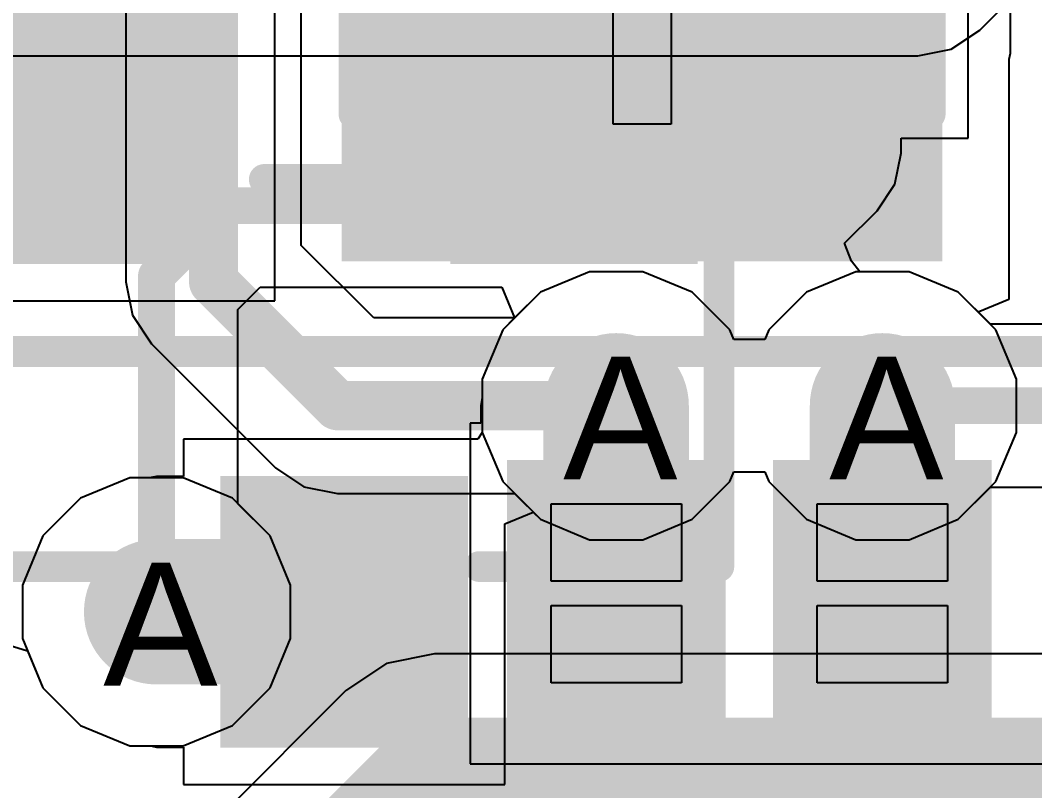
# Model space of a CAD drawing. Header units: inches. Extents: x 0 to 5271, y 0 to 5417.
# Drawn here: x 118.379 to 122.573, y 47.425 to 50.609 of the extents above; entities that cross this region are included whole.
import ezdxf

# ---------------------------------------------------------------- set-up
doc = ezdxf.new("R2010")
doc.units = ezdxf.units.IN
for name, color, linetype in [('Bottom Layer', 5, 'Continuous'), ('Bottom Overlay', 54, 'Continuous'), ('Bottom Paste', 16, 'Continuous'), ('Bottom Solder', 6, 'Continuous'), ('Drill Drawing', 1, 'Continuous'), ('L2_GND1', 16, 'Continuous'), ('L3_SIG1', 76, 'Continuous'), ('L4_PWR', 90, 'Continuous'), ('L5_GND2', 156, 'Continuous'), ('L6_SIG2', 130, 'Continuous'), ('L7_GND3', 216, 'Continuous'), ('Top Layer', 1, 'Continuous'), ('Top Overlay', 2, 'Continuous'), ('Top Paste', 8, 'Continuous'), ('Top Solder', 216, 'Continuous'), ('Via Holes', 16, 'Continuous')]:
    doc.layers.add(name, color=color, linetype=linetype)
doc.styles.add('Arial', font='', dxfattribs={"height": 0.2})
doc.styles.get('Arial').set_extended_font_data('Arial')

# ---------------------------------------------------------------- blocks, each defined once
blk = doc.blocks.new('A7682E_268')
at = {"layer": 'Top Layer'}
for points in [[(-6.95, 9.25), (-6.25, 9.25), (-6.25, 8.35), (-6.95, 8.35)], [(-5.85, 9.25), (-5.15, 9.25), (-5.15, 8.35), (-5.85, 8.35)]]:
    blk.add_hatch(color=1, dxfattribs=at).paths.add_polyline_path(points)
at = {"layer": 'Top Solder'}
for points in [[(-7.0516, 9.3516), (-6.1484, 9.3516), (-6.1484, 8.2484), (-7.0516, 8.2484)], [(-5.9516, 9.3516), (-5.0484, 9.3516), (-5.0484, 8.2484), (-5.9516, 8.2484)]]:
    blk.add_hatch(color=216, dxfattribs=at).paths.add_polyline_path(points)
at = {"layer": 'Top Overlay'}
blk.add_lwpolyline([(-9.8, 9.7999, 0.127, 0.127, 0), (9.8, 9.7999, 0.127, 0.127, 0)], format="xyseb", dxfattribs=at)
at = {"layer": 'Top Paste'}
for p, q in [((-6.87, 8.85), (-6.87, 9.17)), ((-6.87, 9.17), (-6.33, 9.17)), ((-6.33, 9.17), (-6.33, 8.85)), ((-5.77, 8.85), (-5.77, 9.17)), ((-5.77, 9.17), (-5.23, 9.17)), ((-5.23, 9.17), (-5.23, 8.85)), ((-6.33, 8.85), (-6.87, 8.85)), ((-5.23, 8.85), (-5.77, 8.85)), ((-6.87, 8.43), (-6.87, 8.75)), ((-6.87, 8.75), (-6.33, 8.75)), ((-6.33, 8.75), (-6.33, 8.43)), ((-5.77, 8.43), (-5.77, 8.75)), ((-5.77, 8.75), (-5.23, 8.75)), ((-5.23, 8.75), (-5.23, 8.43)), ((-6.33, 8.43), (-6.87, 8.43)), ((-5.23, 8.43), (-5.77, 8.43))]:
    blk.add_line(p, q, dxfattribs=at)
blk = doc.blocks.new('SOT_23_B_507')
at = {"layer": 'Bottom Layer'}
for points in [[(-1.36, 1.46), (-0.54, 1.46), (-0.54, 0.54), (-1.36, 0.54)], [(0.54, 1.46), (1.36, 1.46), (1.36, 0.54), (0.54, 0.54)], [(-0.41, -0.54), (0.41, -0.54), (0.41, -1.46), (-0.41, -1.46)]]:
    blk.add_hatch(color=5, dxfattribs=at).paths.add_polyline_path(points)
at = {"layer": 'Bottom Paste'}
for points in [[(-1.36, 1.46), (-0.54, 1.46), (-0.54, 0.54), (-1.36, 0.54)], [(0.54, 1.46), (1.36, 1.46), (1.36, 0.54), (0.54, 0.54)], [(-0.41, -0.54), (0.41, -0.54), (0.41, -1.46), (-0.41, -1.46)]]:
    blk.add_hatch(color=16, dxfattribs=at).paths.add_polyline_path(points)
at = {"layer": 'Bottom Solder'}
for points in [[(-1.4616, 1.5616), (-0.4384, 1.5616), (-0.4384, 0.4384), (-1.4616, 0.4384)], [(0.4384, 1.5616), (1.4616, 1.5616), (1.4616, 0.4384), (0.4384, 0.4384)], [(-0.5116, -0.4384), (0.5116, -0.4384), (0.5116, -1.5616), (-0.5116, -1.5616)]]:
    blk.add_hatch(color=6, dxfattribs=at).paths.add_polyline_path(points)
at = {"layer": 'Bottom Overlay'}
for points in [[(-1.6764, 1.2954, 0.127, 0.127, 0), (-1.5494, 1.1684, 0.127, 0.127, 0)], [(-1.6764, 1.0414, 0.127, 0.127, 0), (-1.6764, 1.2954, 0.127, 0.127, 0)], [(-1.6764, 1.0414, 0.127, 0.127, 0), (-1.5494, 1.1684, 0.127, 0.127, 0)], [(-0.3302, 0.7874, 0.127, 0.127, 0), (0.3302, 0.7874, 0.127, 0.127, 0)], [(-1.5494, -0.8128, 0.127, 0.127, 0), (-1.5494, 0.5842, 0.127, 0.127, 0)], [(1.5494, -0.8128, 0.127, 0.127, 0), (1.5494, 0.5842, 0.127, 0.127, 0)], [(-1.5494, -0.8128, 0.127, 0.127, 0), (-0.5588, -0.8128, 0.127, 0.127, 0)], [(0.5588, -0.8128, 0.127, 0.127, 0), (1.5494, -0.8128, 0.127, 0.127, 0)]]:
    blk.add_lwpolyline(points, format="xyseb", dxfattribs=at)
for points in [[(-1.7082, 1.2954, 0.0635, 0.0635, 1), (-1.6447, 1.2954, 0.0635, 0.0635, 1)], [(-1.7082, 1.2954, 0.0635, 0.0635, 1), (-1.6447, 1.2954, 0.0635, 0.0635, 1)], [(-1.5812, 1.1684, 0.0635, 0.0635, 1), (-1.5177, 1.1684, 0.0635, 0.0635, 1)], [(-1.5812, 1.1684, 0.0635, 0.0635, 1), (-1.5177, 1.1684, 0.0635, 0.0635, 1)], [(-1.7082, 1.0414, 0.0635, 0.0635, 1), (-1.6447, 1.0414, 0.0635, 0.0635, 1)], [(-1.7082, 1.0414, 0.0635, 0.0635, 1), (-1.6447, 1.0414, 0.0635, 0.0635, 1)], [(-0.362, 0.7874, 0.0635, 0.0635, 1), (-0.2985, 0.7874, 0.0635, 0.0635, 1)], [(0.2984, 0.7874, 0.0635, 0.0635, 1), (0.3619, 0.7874, 0.0635, 0.0635, 1)], [(-1.5812, 0.5842, 0.0635, 0.0635, 1), (-1.5177, 0.5842, 0.0635, 0.0635, 1)], [(1.5176, 0.5842, 0.0635, 0.0635, 1), (1.5811, 0.5842, 0.0635, 0.0635, 1)], [(-1.5812, -0.8128, 0.0635, 0.0635, 1), (-1.5177, -0.8128, 0.0635, 0.0635, 1)], [(-1.5812, -0.8128, 0.0635, 0.0635, 1), (-1.5177, -0.8128, 0.0635, 0.0635, 1)], [(-0.5906, -0.8128, 0.0635, 0.0635, 1), (-0.5271, -0.8128, 0.0635, 0.0635, 1)], [(0.527, -0.8128, 0.0635, 0.0635, 1), (0.5905, -0.8128, 0.0635, 0.0635, 1)], [(1.5176, -0.8128, 0.0635, 0.0635, 1), (1.5811, -0.8128, 0.0635, 0.0635, 1)], [(1.5176, -0.8128, 0.0635, 0.0635, 1), (1.5811, -0.8128, 0.0635, 0.0635, 1)]]:
    blk.add_lwpolyline(points, format="xyseb", close=True, dxfattribs=at)
blk = doc.blocks.new('LED_0402_509')
at = {"layer": 'Top Layer'}
for points in [[(-0.785, 0.36), (-0.165, 0.36), (-0.165, -0.36), (-0.785, -0.36)], [(0.165, 0.36), (0.785, 0.36), (0.785, -0.36), (0.165, -0.36)]]:
    blk.add_hatch(color=1, dxfattribs=at).paths.add_polyline_path(points)
at = {"layer": 'Top Overlay'}
blk.add_hatch(color=2, dxfattribs=at).paths.add_polyline_path([(0.9385, -0.5084), (1.5481, -0.5084), (1.5481, 0.5076), (0.9385, 0.5076)])
at = {"layer": 'Top Paste'}
for points in [[(-0.785, 0.36), (-0.165, 0.36), (-0.165, -0.36), (-0.785, -0.36)], [(0.165, 0.36), (0.785, 0.36), (0.785, -0.36), (0.165, -0.36)]]:
    blk.add_hatch(color=8, dxfattribs=at).paths.add_polyline_path(points)
at = {"layer": 'Top Solder'}
for points in [[(-0.8866, 0.4616), (-0.0634, 0.4616), (-0.0634, -0.4616), (-0.8866, -0.4616)], [(0.0634, 0.4616), (0.8866, 0.4616), (0.8866, -0.4616), (0.0634, -0.4616)]]:
    blk.add_hatch(color=216, dxfattribs=at).paths.add_polyline_path(points)
at = {"layer": 'Top Overlay'}
for points in [[(-0.889, -0.4572, 0.127, 0.127, 0), (-0.889, 0.4572, 0.127, 0.127, 0)], [(0.9398, 0.4572, 0.127, 0.127, 0), (-0.889, 0.4572, 0.127, 0.127, 0)], [(0.9398, -0.4572, 0.127, 0.127, 0), (0.9398, 0.4572, 0.127, 0.127, 0)], [(0.9398, -0.4572, 0.127, 0.127, 0), (-0.889, -0.4572, 0.127, 0.127, 0)]]:
    blk.add_lwpolyline(points, format="xyseb", dxfattribs=at)
for points in [[(-0.9207, 0.4572, 0.0635, 0.0635, 1), (-0.8572, 0.4572, 0.0635, 0.0635, 1)], [(-0.9207, 0.4572, 0.0635, 0.0635, 1), (-0.8572, 0.4572, 0.0635, 0.0635, 1)], [(0.9081, 0.4572, 0.0635, 0.0635, 1), (0.9716, 0.4572, 0.0635, 0.0635, 1)], [(0.9081, 0.4572, 0.0635, 0.0635, 1), (0.9716, 0.4572, 0.0635, 0.0635, 1)], [(-0.9207, -0.4572, 0.0635, 0.0635, 1), (-0.8572, -0.4572, 0.0635, 0.0635, 1)], [(-0.9207, -0.4572, 0.0635, 0.0635, 1), (-0.8572, -0.4572, 0.0635, 0.0635, 1)], [(0.9081, -0.4572, 0.0635, 0.0635, 1), (0.9716, -0.4572, 0.0635, 0.0635, 1)], [(0.9081, -0.4572, 0.0635, 0.0635, 1), (0.9716, -0.4572, 0.0635, 0.0635, 1)]]:
    blk.add_lwpolyline(points, format="xyseb", close=True, dxfattribs=at)
blk = doc.blocks.new('LED_0402_510')
at = {"layer": 'Top Layer'}
for points in [[(-0.785, 0.36), (-0.165, 0.36), (-0.165, -0.36), (-0.785, -0.36)], [(0.165, 0.36), (0.785, 0.36), (0.785, -0.36), (0.165, -0.36)]]:
    blk.add_hatch(color=1, dxfattribs=at).paths.add_polyline_path(points)
at = {"layer": 'Top Overlay'}
blk.add_hatch(color=2, dxfattribs=at).paths.add_polyline_path([(0.9388, -0.5086), (1.5484, -0.5086), (1.5484, 0.5074), (0.9388, 0.5074)])
at = {"layer": 'Top Paste'}
for points in [[(-0.785, 0.36), (-0.165, 0.36), (-0.165, -0.36), (-0.785, -0.36)], [(0.165, 0.36), (0.785, 0.36), (0.785, -0.36), (0.165, -0.36)]]:
    blk.add_hatch(color=8, dxfattribs=at).paths.add_polyline_path(points)
at = {"layer": 'Top Solder'}
for points in [[(-0.8866, 0.4616), (-0.0634, 0.4616), (-0.0634, -0.4616), (-0.8866, -0.4616)], [(0.0634, 0.4616), (0.8866, 0.4616), (0.8866, -0.4616), (0.0634, -0.4616)]]:
    blk.add_hatch(color=216, dxfattribs=at).paths.add_polyline_path(points)
at = {"layer": 'Top Overlay'}
for points in [[(-0.889, -0.4572, 0.127, 0.127, 0), (-0.889, 0.4572, 0.127, 0.127, 0)], [(0.9398, 0.4572, 0.127, 0.127, 0), (-0.889, 0.4572, 0.127, 0.127, 0)], [(0.9398, -0.4572, 0.127, 0.127, 0), (0.9398, 0.4572, 0.127, 0.127, 0)], [(0.9398, -0.4572, 0.127, 0.127, 0), (-0.889, -0.4572, 0.127, 0.127, 0)]]:
    blk.add_lwpolyline(points, format="xyseb", dxfattribs=at)
for points in [[(-0.9208, 0.4572, 0.0635, 0.0635, 1), (-0.8573, 0.4572, 0.0635, 0.0635, 1)], [(-0.9208, 0.4572, 0.0635, 0.0635, 1), (-0.8573, 0.4572, 0.0635, 0.0635, 1)], [(0.908, 0.4572, 0.0635, 0.0635, 1), (0.9715, 0.4572, 0.0635, 0.0635, 1)], [(0.908, 0.4572, 0.0635, 0.0635, 1), (0.9715, 0.4572, 0.0635, 0.0635, 1)], [(-0.9208, -0.4572, 0.0635, 0.0635, 1), (-0.8573, -0.4572, 0.0635, 0.0635, 1)], [(-0.9208, -0.4572, 0.0635, 0.0635, 1), (-0.8573, -0.4572, 0.0635, 0.0635, 1)], [(0.908, -0.4572, 0.0635, 0.0635, 1), (0.9715, -0.4572, 0.0635, 0.0635, 1)], [(0.908, -0.4572, 0.0635, 0.0635, 1), (0.9715, -0.4572, 0.0635, 0.0635, 1)]]:
    blk.add_lwpolyline(points, format="xyseb", close=True, dxfattribs=at)

msp = doc.modelspace()

# ---------------------------------------------------------------- hatches: boundary and pattern name
at = {"layer": 'Bottom Layer'}
for points in [[(118.4505, 50.1642), (119.0855, 50.1642), (119.0855, 51.6564), (118.4505, 51.6564)], [(119.7196, 47.8641), (119.7196, 48.4652), (118.942, 48.4652), (118.942, 47.8641)]]:
    msp.add_hatch(color=5, dxfattribs=at).paths.add_polyline_path(points)
h = msp.add_hatch(color=5, dxfattribs=at)
edge = h.paths.add_edge_path()
edge.add_arc((120.8432, 49.0163), 0.3, 0, 360)
h = msp.add_hatch(color=5, dxfattribs=at)
edge = h.paths.add_edge_path()
edge.add_arc((121.9433, 49.0163), 0.3, 0, 360)
h = msp.add_hatch(color=5, dxfattribs=at)
edge = h.paths.add_edge_path()
edge.add_arc((118.942, 48.1641), 0.3, 0, 360)
at = {"layer": 'L2_GND1'}
h = msp.add_hatch(color=16, dxfattribs=at)
edge = h.paths.add_edge_path()
edge.add_arc((120.8432, 49.0163), 0.3, 0, 360)
h = msp.add_hatch(color=16, dxfattribs=at)
edge = h.paths.add_edge_path()
edge.add_arc((121.9433, 49.0163), 0.3, 0, 360)
h = msp.add_hatch(color=16, dxfattribs=at)
edge = h.paths.add_edge_path()
edge.add_arc((118.942, 48.1641), 0.3, 0, 360)
at = {"layer": 'L3_SIG1'}
h = msp.add_hatch(color=76, dxfattribs=at)
edge = h.paths.add_edge_path()
edge.add_arc((120.8432, 49.0163), 0.3, 0, 360)
h = msp.add_hatch(color=76, dxfattribs=at)
edge = h.paths.add_edge_path()
edge.add_arc((121.9433, 49.0163), 0.3, 0, 360)
h = msp.add_hatch(color=76, dxfattribs=at)
edge = h.paths.add_edge_path()
edge.add_arc((118.942, 48.1641), 0.3, 0, 360)
at = {"layer": 'L4_PWR'}
h = msp.add_hatch(color=90, dxfattribs=at)
edge = h.paths.add_edge_path()
edge.add_arc((120.8432, 49.0163), 0.3, 0, 360)
h = msp.add_hatch(color=90, dxfattribs=at)
edge = h.paths.add_edge_path()
edge.add_arc((121.9433, 49.0163), 0.3, 0, 360)
h = msp.add_hatch(color=90, dxfattribs=at)
edge = h.paths.add_edge_path()
edge.add_arc((118.942, 48.1641), 0.3, 0, 360)
at = {"layer": 'L5_GND2'}
h = msp.add_hatch(color=156, dxfattribs=at)
edge = h.paths.add_edge_path()
edge.add_arc((120.8432, 49.0163), 0.3, 0, 360)
h = msp.add_hatch(color=156, dxfattribs=at)
edge = h.paths.add_edge_path()
edge.add_arc((121.9433, 49.0163), 0.3, 0, 360)
h = msp.add_hatch(color=156, dxfattribs=at)
edge = h.paths.add_edge_path()
edge.add_arc((118.942, 48.1641), 0.3, 0, 360)
at = {"layer": 'L6_SIG2'}
h = msp.add_hatch(color=130, dxfattribs=at)
edge = h.paths.add_edge_path()
edge.add_arc((120.8432, 49.0163), 0.3, 0, 360)
h = msp.add_hatch(color=130, dxfattribs=at)
edge = h.paths.add_edge_path()
edge.add_arc((121.9433, 49.0163), 0.3, 0, 360)
h = msp.add_hatch(color=130, dxfattribs=at)
edge = h.paths.add_edge_path()
edge.add_arc((118.942, 48.1641), 0.3, 0, 360)
at = {"layer": 'L7_GND3'}
h = msp.add_hatch(color=216, dxfattribs=at)
edge = h.paths.add_edge_path()
edge.add_arc((120.8432, 49.0163), 0.3, 0, 360)
h = msp.add_hatch(color=216, dxfattribs=at)
edge = h.paths.add_edge_path()
edge.add_arc((121.9433, 49.0163), 0.3, 0, 360)
h = msp.add_hatch(color=216, dxfattribs=at)
edge = h.paths.add_edge_path()
edge.add_arc((118.942, 48.1641), 0.3, 0, 360)
at = {"layer": 'Top Layer'}
h = msp.add_hatch(color=1, dxfattribs=at)
edge = h.paths.add_edge_path()
edge.add_arc((120.8432, 49.0163), 0.3, 0, 360)
h = msp.add_hatch(color=1, dxfattribs=at)
edge = h.paths.add_edge_path()
edge.add_arc((121.9433, 49.0163), 0.3, 0, 360)
for points in [[(121.1433, 49.0163), (120.5421, 49.0163), (120.5421, 48.2387), (121.1433, 48.2387)], [(122.2433, 49.0163), (121.6422, 49.0163), (121.6422, 48.2387), (122.2433, 48.2387)]]:
    msp.add_hatch(color=1, dxfattribs=at).paths.add_polyline_path(points)
h = msp.add_hatch(color=1, dxfattribs=at)
edge = h.paths.add_edge_path()
edge.add_arc((118.942, 48.1641), 0.3, 0, 360)
at = {"layer": 'Via Holes'}
h = msp.add_hatch(color=7, dxfattribs=at)
edge = h.paths.add_edge_path()
edge.add_arc((120.8432, 49.0163), 0.15, 0, 360)
h = msp.add_hatch(color=7, dxfattribs=at)
edge = h.paths.add_edge_path()
edge.add_arc((121.9433, 49.0163), 0.15, 0, 360)
h = msp.add_hatch(color=7, dxfattribs=at)
edge = h.paths.add_edge_path()
edge.add_arc((118.942, 48.1641), 0.15, 0, 360)

# ---------------------------------------------------------------- linework, layer by layer
at = {"layer": 'Bottom Layer'}
for p, q in [((119.432, 49.4502), (119.432, 50.8782)), ((120.733, 49.5703), (120.5294, 49.486)), ((120.9534, 49.5703), (120.733, 49.5703)), ((121.1571, 49.486), (120.9534, 49.5703)), ((121.8331, 49.5703), (121.6294, 49.486)), ((122.0535, 49.5703), (121.8331, 49.5703)), ((122.2571, 49.486), (122.0535, 49.5703)), ((120.5294, 49.486), (120.3736, 49.3301)), ((121.3129, 49.3301), (121.1571, 49.486)), ((121.6294, 49.486), (121.4736, 49.3301)), ((122.4129, 49.3301), (122.2571, 49.486)), ((118.104, 49.4502), (119.432, 49.4502)), ((120.3736, 49.3301), (120.2892, 49.1265)), ((121.3297, 49.2894), (121.3129, 49.3301)), ((121.4736, 49.3301), (121.4567, 49.2894)), ((122.4973, 49.1265), (122.4129, 49.3301)), ((121.4567, 49.2894), (121.3297, 49.2894)), ((120.2892, 49.1265), (120.2892, 48.9061)), ((122.4973, 48.9061), (122.4973, 49.1265)), ((120.2706, 48.8782), (119.0539, 48.8782)), ((119.0539, 48.8782), (119.0539, 48.7241)), ((120.2892, 48.9061), (120.2706, 48.8782)), ((122.4129, 48.7025), (122.4973, 48.9061)), ((121.3129, 48.7025), (121.3297, 48.7432)), ((121.3297, 48.7432), (121.4567, 48.7432)), ((121.4567, 48.7432), (121.4736, 48.7025)), ((118.8318, 48.7181), (118.6282, 48.6338)), ((118.9116, 48.7181), (118.8318, 48.7181)), ((118.942, 48.7241), (118.9116, 48.7181)), ((119.0539, 48.7241), (118.942, 48.7241)), ((121.1571, 48.5467), (121.3129, 48.7025)), ((121.4736, 48.7025), (121.6294, 48.5467)), ((122.2571, 48.5467), (122.4129, 48.7025)), ((118.6282, 48.6338), (118.4723, 48.4779)), ((120.3819, 48.5282), (120.4992, 48.5768)), ((120.4992, 48.5768), (120.5294, 48.5467)), ((120.5294, 48.5467), (120.733, 48.4623)), ((120.9534, 48.4623), (121.1571, 48.5467)), ((121.6294, 48.5467), (121.8331, 48.4623)), ((122.0535, 48.4623), (122.2571, 48.5467)), ((120.3819, 47.4502), (120.3819, 48.5282)), ((118.4723, 48.4779), (118.388, 48.2743)), ((120.733, 48.4623), (120.9534, 48.4623)), ((121.8331, 48.4623), (122.0535, 48.4623)), ((118.388, 48.2743), (118.388, 48.0539)), ((118.388, 48.0539), (118.4723, 47.8503)), ((118.4723, 47.8503), (118.6282, 47.6944)), ((118.6282, 47.6944), (118.8318, 47.6101)), ((118.8318, 47.6101), (118.917, 47.6101)), ((118.917, 47.6101), (118.942, 47.6051)), ((118.942, 47.6051), (119.0539, 47.6051)), ((119.0539, 47.6051), (119.0539, 47.4502)), ((119.0539, 47.4502), (120.3819, 47.4502))]:
    msp.add_line(p, q, dxfattribs=at)
at = {"layer": 'L2_GND1'}
for p, q in [((120.733, 49.5703), (120.5294, 49.486)), ((120.9534, 49.5703), (120.733, 49.5703)), ((121.1571, 49.486), (120.9534, 49.5703)), ((121.8331, 49.5703), (121.6294, 49.486)), ((122.0535, 49.5703), (121.8331, 49.5703)), ((122.2571, 49.486), (122.0535, 49.5703)), ((120.5294, 49.486), (120.3736, 49.3301)), ((121.3129, 49.3301), (121.1571, 49.486)), ((121.6294, 49.486), (121.4736, 49.3301)), ((122.4129, 49.3301), (122.2571, 49.486)), ((120.3736, 49.3301), (120.2892, 49.1265)), ((121.3297, 49.2894), (121.3129, 49.3301)), ((121.4736, 49.3301), (121.4567, 49.2894)), ((122.4973, 49.1265), (122.4129, 49.3301)), ((121.4567, 49.2894), (121.3297, 49.2894)), ((120.2892, 49.1265), (120.2892, 48.9061)), ((122.4973, 48.9061), (122.4973, 49.1265)), ((120.2892, 48.9061), (120.3736, 48.7025)), ((122.4129, 48.7025), (122.4973, 48.9061)), ((121.3129, 48.7025), (121.3297, 48.7432)), ((121.3297, 48.7432), (121.4567, 48.7432)), ((121.4567, 48.7432), (121.4736, 48.7025)), ((118.8318, 48.7181), (118.6282, 48.6338)), ((119.0522, 48.7181), (118.8318, 48.7181)), ((119.2558, 48.6338), (119.0522, 48.7181)), ((120.3736, 48.7025), (120.5294, 48.5467)), ((121.1571, 48.5467), (121.3129, 48.7025)), ((121.4736, 48.7025), (121.6294, 48.5467)), ((122.2571, 48.5467), (122.4129, 48.7025)), ((118.6282, 48.6338), (118.4723, 48.4779)), ((119.4117, 48.4779), (119.2558, 48.6338)), ((120.5294, 48.5467), (120.733, 48.4623)), ((120.9534, 48.4623), (121.1571, 48.5467)), ((121.6294, 48.5467), (121.8331, 48.4623)), ((122.0535, 48.4623), (122.2571, 48.5467)), ((118.4723, 48.4779), (118.388, 48.2743)), ((119.496, 48.2743), (119.4117, 48.4779)), ((120.733, 48.4623), (120.9534, 48.4623)), ((121.8331, 48.4623), (122.0535, 48.4623)), ((118.388, 48.2743), (118.388, 48.0539)), ((119.496, 48.0539), (119.496, 48.2743)), ((118.388, 48.0539), (118.4723, 47.8503)), ((119.4117, 47.8503), (119.496, 48.0539)), ((118.4723, 47.8503), (118.6282, 47.6944)), ((119.2558, 47.6944), (119.4117, 47.8503)), ((118.6282, 47.6944), (118.8318, 47.6101)), ((119.0522, 47.6101), (119.2558, 47.6944)), ((118.8318, 47.6101), (119.0522, 47.6101))]:
    msp.add_line(p, q, dxfattribs=at)
at = {"layer": 'L3_SIG1'}
for p, q in [((122.3457, 50.569), (122.9899, 51.2132)), ((122.2281, 50.4904), (122.3457, 50.569)), ((115.3458, 50.4628), (122.0893, 50.4628)), ((122.0893, 50.4628), (122.0894, 50.4628)), ((122.0894, 50.4628), (122.2281, 50.4904)), ((120.733, 49.5703), (120.5294, 49.486)), ((120.9534, 49.5703), (120.733, 49.5703)), ((121.1571, 49.486), (120.9534, 49.5703)), ((121.8331, 49.5703), (121.6294, 49.486)), ((122.0535, 49.5703), (121.8331, 49.5703)), ((122.2571, 49.486), (122.0535, 49.5703)), ((120.5294, 49.486), (120.3736, 49.3301)), ((121.3129, 49.3301), (121.1571, 49.486)), ((121.6294, 49.486), (121.4736, 49.3301)), ((122.4129, 49.3301), (122.2571, 49.486)), ((120.3736, 49.3301), (120.2892, 49.1265)), ((121.3297, 49.2894), (121.3129, 49.3301)), ((121.4736, 49.3301), (121.4567, 49.2894)), ((122.4973, 49.1265), (122.4129, 49.3301)), ((121.4567, 49.2894), (121.3297, 49.2894)), ((120.2892, 49.1265), (120.2892, 48.9061)), ((122.4973, 48.9061), (122.4973, 49.1265)), ((120.2892, 48.9061), (120.3736, 48.7025)), ((122.4129, 48.7025), (122.4973, 48.9061)), ((121.3129, 48.7025), (121.3297, 48.7432)), ((121.3297, 48.7432), (121.4567, 48.7432)), ((121.4567, 48.7432), (121.4736, 48.7025)), ((118.8318, 48.7181), (118.6282, 48.6338)), ((119.0522, 48.7181), (118.8318, 48.7181)), ((119.2558, 48.6338), (119.0522, 48.7181)), ((120.3736, 48.7025), (120.5294, 48.5467)), ((121.1571, 48.5467), (121.3129, 48.7025)), ((121.4736, 48.7025), (121.6294, 48.5467)), ((122.2571, 48.5467), (122.4129, 48.7025)), ((118.6282, 48.6338), (118.4723, 48.4779)), ((119.4117, 48.4779), (119.2558, 48.6338)), ((120.5294, 48.5467), (120.733, 48.4623)), ((120.9534, 48.4623), (121.1571, 48.5467)), ((121.6294, 48.5467), (121.8331, 48.4623)), ((122.0535, 48.4623), (122.2571, 48.5467)), ((118.4723, 48.4779), (118.388, 48.2743)), ((119.496, 48.2743), (119.4117, 48.4779)), ((120.733, 48.4623), (120.9534, 48.4623)), ((121.8331, 48.4623), (122.0535, 48.4623)), ((118.388, 48.2743), (118.388, 48.0539)), ((119.496, 48.0539), (119.496, 48.2743)), ((118.388, 48.0539), (118.4723, 47.8503)), ((119.4117, 47.8503), (119.496, 48.0539)), ((118.4723, 47.8503), (118.6282, 47.6944)), ((119.2558, 47.6944), (119.4117, 47.8503)), ((118.6282, 47.6944), (118.8318, 47.6101)), ((119.0522, 47.6101), (119.2558, 47.6944)), ((118.8318, 47.6101), (119.0522, 47.6101))]:
    msp.add_line(p, q, dxfattribs=at)
at = {"layer": 'L4_PWR'}
for p, q in [((120.733, 49.5703), (120.5294, 49.486)), ((120.9534, 49.5703), (120.733, 49.5703)), ((121.1571, 49.486), (120.9534, 49.5703)), ((121.8331, 49.5703), (121.6294, 49.486)), ((122.0535, 49.5703), (121.8331, 49.5703)), ((122.2571, 49.486), (122.0535, 49.5703)), ((120.5294, 49.486), (120.3736, 49.3301)), ((121.3129, 49.3301), (121.1571, 49.486)), ((121.6294, 49.486), (121.4736, 49.3301)), ((122.4129, 49.3301), (122.2571, 49.486)), ((120.3736, 49.3301), (120.2892, 49.1265)), ((121.3297, 49.2894), (121.3129, 49.3301)), ((121.4736, 49.3301), (121.4567, 49.2894)), ((122.4973, 49.1265), (122.4129, 49.3301)), ((121.4567, 49.2894), (121.3297, 49.2894)), ((120.2892, 49.1265), (120.2892, 48.9061)), ((122.4973, 48.9061), (122.4973, 49.1265)), ((120.2892, 48.9061), (120.3736, 48.7025)), ((122.4129, 48.7025), (122.4973, 48.9061)), ((121.3129, 48.7025), (121.3297, 48.7432)), ((121.3297, 48.7432), (121.4567, 48.7432)), ((121.4567, 48.7432), (121.4736, 48.7025)), ((118.8318, 48.7181), (118.6282, 48.6338)), ((119.0522, 48.7181), (118.8318, 48.7181)), ((119.2558, 48.6338), (119.0522, 48.7181)), ((120.3736, 48.7025), (120.5294, 48.5467)), ((121.1571, 48.5467), (121.3129, 48.7025)), ((121.4736, 48.7025), (121.6294, 48.5467)), ((122.2571, 48.5467), (122.4129, 48.7025)), ((118.6282, 48.6338), (118.4723, 48.4779)), ((119.4117, 48.4779), (119.2558, 48.6338)), ((120.5294, 48.5467), (120.733, 48.4623)), ((120.9534, 48.4623), (121.1571, 48.5467)), ((121.6294, 48.5467), (121.8331, 48.4623)), ((122.0535, 48.4623), (122.2571, 48.5467)), ((118.4723, 48.4779), (118.388, 48.2743)), ((119.496, 48.2743), (119.4117, 48.4779)), ((120.733, 48.4623), (120.9534, 48.4623)), ((121.8331, 48.4623), (122.0535, 48.4623)), ((118.388, 48.2743), (118.388, 48.0539)), ((119.496, 48.0539), (119.496, 48.2743)), ((118.388, 48.0539), (118.4723, 47.8503)), ((119.4117, 47.8503), (119.496, 48.0539)), ((120.0912, 47.9906), (119.893, 47.9511)), ((123.2686, 47.9906), (120.0912, 47.9906)), ((119.893, 47.9511), (119.7249, 47.8389)), ((118.4723, 47.8503), (118.6282, 47.6944)), ((119.7249, 47.8389), (118.6019, 46.7158)), ((119.2558, 47.6944), (119.4117, 47.8503)), ((118.6282, 47.6944), (118.8318, 47.6101)), ((119.0522, 47.6101), (119.2558, 47.6944)), ((118.8318, 47.6101), (119.0522, 47.6101))]:
    msp.add_line(p, q, dxfattribs=at)
for points in [[(118.715, 46.0964, 0.508, 0.508, 0), (120.0912, 47.4726, 0.508, 0.508, 0)], [(120.0912, 47.4726, 0.508, 0.508, 0), (123.4832, 47.4726, 0.508, 0.508, 0)]]:
    msp.add_lwpolyline(points, format="xyseb", dxfattribs=at)
msp.add_lwpolyline([(119.9642, 47.4726, 0.254, 0.254, 1), (120.2182, 47.4726, 0.254, 0.254, 1)], format="xyseb", close=True, dxfattribs=at)
msp.add_lwpolyline([(119.9642, 47.4726, 0.254, 0.254, 1), (120.2182, 47.4726, 0.254, 0.254, 1)], format="xyseb", close=True, dxfattribs=at)
at = {"layer": 'L5_GND2'}
for p, q in [((120.733, 49.5703), (120.5294, 49.486)), ((120.9534, 49.5703), (120.733, 49.5703)), ((121.1571, 49.486), (120.9534, 49.5703)), ((121.8331, 49.5703), (121.6294, 49.486)), ((122.0535, 49.5703), (121.8331, 49.5703)), ((122.2571, 49.486), (122.0535, 49.5703)), ((120.5294, 49.486), (120.3736, 49.3301)), ((121.3129, 49.3301), (121.1571, 49.486)), ((121.6294, 49.486), (121.4736, 49.3301)), ((122.4129, 49.3301), (122.2571, 49.486)), ((120.3736, 49.3301), (120.2892, 49.1265)), ((121.3297, 49.2894), (121.3129, 49.3301)), ((121.4736, 49.3301), (121.4567, 49.2894)), ((122.4973, 49.1265), (122.4129, 49.3301)), ((121.4567, 49.2894), (121.3297, 49.2894)), ((120.2892, 49.1265), (120.2892, 48.9061)), ((122.4973, 48.9061), (122.4973, 49.1265)), ((120.2892, 48.9061), (120.3736, 48.7025)), ((122.4129, 48.7025), (122.4973, 48.9061)), ((121.3129, 48.7025), (121.3297, 48.7432)), ((121.3297, 48.7432), (121.4567, 48.7432)), ((121.4567, 48.7432), (121.4736, 48.7025)), ((118.8318, 48.7181), (118.6282, 48.6338)), ((119.0522, 48.7181), (118.8318, 48.7181)), ((119.2558, 48.6338), (119.0522, 48.7181)), ((120.3736, 48.7025), (120.5294, 48.5467)), ((121.1571, 48.5467), (121.3129, 48.7025)), ((121.4736, 48.7025), (121.6294, 48.5467)), ((122.2571, 48.5467), (122.4129, 48.7025)), ((118.6282, 48.6338), (118.4723, 48.4779)), ((119.4117, 48.4779), (119.2558, 48.6338)), ((120.5294, 48.5467), (120.733, 48.4623)), ((120.9534, 48.4623), (121.1571, 48.5467)), ((121.6294, 48.5467), (121.8331, 48.4623)), ((122.0535, 48.4623), (122.2571, 48.5467)), ((118.4723, 48.4779), (118.388, 48.2743)), ((119.496, 48.2743), (119.4117, 48.4779)), ((120.733, 48.4623), (120.9534, 48.4623)), ((121.8331, 48.4623), (122.0535, 48.4623)), ((118.388, 48.2743), (118.388, 48.0539)), ((119.496, 48.0539), (119.496, 48.2743)), ((118.388, 48.0539), (118.4723, 47.8503)), ((119.4117, 47.8503), (119.496, 48.0539)), ((118.4723, 47.8503), (118.6282, 47.6944)), ((119.2558, 47.6944), (119.4117, 47.8503)), ((118.6282, 47.6944), (118.8318, 47.6101)), ((119.0522, 47.6101), (119.2558, 47.6944)), ((118.8318, 47.6101), (119.0522, 47.6101))]:
    msp.add_line(p, q, dxfattribs=at)
at = {"layer": 'L6_SIG2'}
for p, q in [((119.5405, 49.679), (119.5405, 51.978)), ((118.8154, 51.0842), (118.8154, 49.5289)), ((119.8407, 49.3789), (119.5405, 49.679)), ((120.733, 49.5703), (120.5294, 49.486)), ((120.9534, 49.5703), (120.733, 49.5703)), ((121.1571, 49.486), (120.9534, 49.5703)), ((121.8331, 49.5703), (121.6294, 49.486)), ((122.0535, 49.5703), (121.8331, 49.5703)), ((122.2571, 49.486), (122.0535, 49.5703)), ((118.8154, 49.5289), (118.8154, 49.5288)), ((118.8154, 49.5288), (118.843, 49.3901)), ((120.5294, 49.486), (120.4223, 49.3789)), ((121.3129, 49.3301), (121.1571, 49.486)), ((121.6294, 49.486), (121.4736, 49.3301)), ((122.3901, 49.353), (122.2571, 49.486)), ((118.843, 49.3901), (118.9216, 49.2725)), ((120.4223, 49.3789), (119.8407, 49.3789)), ((121.3297, 49.2894), (121.3129, 49.3301)), ((121.4736, 49.3301), (121.4567, 49.2894)), ((123.7917, 49.353), (122.3901, 49.353)), ((121.4567, 49.2894), (121.3297, 49.2894)), ((118.9216, 49.2725), (119.4341, 48.7599)), ((119.4341, 48.7599), (119.4341, 48.7599)), ((119.4341, 48.7599), (119.5517, 48.6813)), ((121.3129, 48.7025), (121.3297, 48.7432)), ((121.3297, 48.7432), (121.4567, 48.7432)), ((121.4567, 48.7432), (121.4736, 48.7025)), ((118.8318, 48.7181), (118.6282, 48.6338)), ((119.0522, 48.7181), (118.8318, 48.7181)), ((119.2558, 48.6338), (119.0522, 48.7181)), ((121.1571, 48.5467), (121.3129, 48.7025)), ((121.4736, 48.7025), (121.6294, 48.5467)), ((119.5517, 48.6813), (119.6905, 48.6537)), ((122.2571, 48.5467), (122.3901, 48.6796)), ((122.3901, 48.6796), (123.9311, 48.6796)), ((118.6282, 48.6338), (118.4723, 48.4779)), ((119.4117, 48.4779), (119.2558, 48.6338)), ((119.6905, 48.6537), (119.6905, 48.6537)), ((119.6905, 48.6537), (120.4223, 48.6537)), ((120.4223, 48.6537), (120.5294, 48.5467)), ((120.5294, 48.5467), (120.733, 48.4623)), ((120.9534, 48.4623), (121.1571, 48.5467)), ((121.6294, 48.5467), (121.8331, 48.4623)), ((122.0535, 48.4623), (122.2571, 48.5467)), ((118.4723, 48.4779), (118.388, 48.2743)), ((119.496, 48.2743), (119.4117, 48.4779)), ((120.733, 48.4623), (120.9534, 48.4623)), ((121.8331, 48.4623), (122.0535, 48.4623)), ((118.388, 48.2743), (118.388, 48.0539)), ((119.496, 48.0539), (119.496, 48.2743)), ((118.388, 48.0539), (118.4723, 47.8503)), ((119.4117, 47.8503), (119.496, 48.0539)), ((118.4723, 47.8503), (118.6282, 47.6944)), ((119.2558, 47.6944), (119.4117, 47.8503)), ((118.6282, 47.6944), (118.8318, 47.6101)), ((119.0522, 47.6101), (119.2558, 47.6944)), ((118.8318, 47.6101), (119.0522, 47.6101))]:
    msp.add_line(p, q, dxfattribs=at)
for points in [[(119.178, 49.5288, 0.2032, 0.2032, 0), (119.178, 53.721, 0.2032, 0.2032, 0)], [(119.178, 49.5288, 0.2032, 0.2032, 0), (119.6905, 49.0163, 0.2032, 0.2032, 0)], [(119.6905, 49.0163, 0.2032, 0.2032, 0), (120.8432, 49.0163, 0.2032, 0.2032, 0)], [(121.9433, 49.0163, 0.1524, 0.1524, 0), (123.9311, 49.0163, 0.1524, 0.1524, 0)]]:
    msp.add_lwpolyline(points, format="xyseb", dxfattribs=at)
for points in [[(119.1272, 49.5288, 0.1016, 0.1016, 1), (119.2288, 49.5288, 0.1016, 0.1016, 1)], [(119.1272, 49.5288, 0.1016, 0.1016, 1), (119.2288, 49.5288, 0.1016, 0.1016, 1)], [(119.6397, 49.0163, 0.1016, 0.1016, 1), (119.7413, 49.0163, 0.1016, 0.1016, 1)], [(119.6397, 49.0163, 0.1016, 0.1016, 1), (119.7413, 49.0163, 0.1016, 0.1016, 1)], [(120.7924, 49.0163, 0.1016, 0.1016, 1), (120.894, 49.0163, 0.1016, 0.1016, 1)], [(121.9052, 49.0163, 0.0762, 0.0762, 1), (121.9814, 49.0163, 0.0762, 0.0762, 1)]]:
    msp.add_lwpolyline(points, format="xyseb", close=True, dxfattribs=at)
at = {"layer": 'L7_GND3'}
for p, q in [((120.733, 49.5703), (120.5294, 49.486)), ((120.9534, 49.5703), (120.733, 49.5703)), ((121.1571, 49.486), (120.9534, 49.5703)), ((121.8331, 49.5703), (121.6294, 49.486)), ((122.0535, 49.5703), (121.8331, 49.5703)), ((122.2571, 49.486), (122.0535, 49.5703)), ((120.5294, 49.486), (120.3736, 49.3301)), ((121.3129, 49.3301), (121.1571, 49.486)), ((121.6294, 49.486), (121.4736, 49.3301)), ((122.4129, 49.3301), (122.2571, 49.486)), ((120.3736, 49.3301), (120.2892, 49.1265)), ((121.3297, 49.2894), (121.3129, 49.3301)), ((121.4736, 49.3301), (121.4567, 49.2894)), ((122.4973, 49.1265), (122.4129, 49.3301)), ((121.4567, 49.2894), (121.3297, 49.2894)), ((120.2892, 49.1265), (120.2892, 48.9061)), ((122.4973, 48.9061), (122.4973, 49.1265)), ((120.2892, 48.9061), (120.3736, 48.7025)), ((122.4129, 48.7025), (122.4973, 48.9061)), ((121.3129, 48.7025), (121.3297, 48.7432)), ((121.3297, 48.7432), (121.4567, 48.7432)), ((121.4567, 48.7432), (121.4736, 48.7025)), ((118.8318, 48.7181), (118.6282, 48.6338)), ((119.0522, 48.7181), (118.8318, 48.7181)), ((119.2558, 48.6338), (119.0522, 48.7181)), ((120.3736, 48.7025), (120.5294, 48.5467)), ((121.1571, 48.5467), (121.3129, 48.7025)), ((121.4736, 48.7025), (121.6294, 48.5467)), ((122.2571, 48.5467), (122.4129, 48.7025)), ((118.6282, 48.6338), (118.4723, 48.4779)), ((119.4117, 48.4779), (119.2558, 48.6338)), ((120.5294, 48.5467), (120.733, 48.4623)), ((120.9534, 48.4623), (121.1571, 48.5467)), ((121.6294, 48.5467), (121.8331, 48.4623)), ((122.0535, 48.4623), (122.2571, 48.5467)), ((118.4723, 48.4779), (118.388, 48.2743)), ((119.496, 48.2743), (119.4117, 48.4779)), ((120.733, 48.4623), (120.9534, 48.4623)), ((121.8331, 48.4623), (122.0535, 48.4623)), ((118.388, 48.2743), (118.388, 48.0539)), ((119.496, 48.0539), (119.496, 48.2743)), ((118.388, 48.0539), (118.4723, 47.8503)), ((119.4117, 47.8503), (119.496, 48.0539)), ((118.4723, 47.8503), (118.6282, 47.6944)), ((119.2558, 47.6944), (119.4117, 47.8503)), ((118.6282, 47.6944), (118.8318, 47.6101)), ((119.0522, 47.6101), (119.2558, 47.6944)), ((118.8318, 47.6101), (119.0522, 47.6101))]:
    msp.add_line(p, q, dxfattribs=at)
at = {"layer": 'Top Layer'}
for p, q in [((120.8297, 50.1798), (120.8297, 51.0721)), ((121.0699, 51.0722), (121.0699, 50.1798)), ((122.2979, 50.1222), (122.2979, 51.0722)), ((122.4717, 50.9868), (122.4717, 50.4725)), ((122.4717, 50.4725), (122.4667, 50.4475)), ((122.4667, 50.4475), (122.4667, 49.4559)), ((121.0699, 50.1798), (120.8297, 50.1798)), ((122.0206, 50.0605), (122.0206, 50.1222)), ((122.0206, 50.1222), (122.2979, 50.1222)), ((121.995, 49.9316), (122.0206, 50.0605)), ((121.922, 49.8224), (121.995, 49.9316)), ((121.7872, 49.6876), (121.922, 49.8224)), ((121.8162, 49.6136), (121.7872, 49.6876)), ((121.8495, 49.5703), (121.8162, 49.6136)), ((122.0535, 49.5703), (121.8495, 49.5703)), ((122.2571, 49.486), (122.0535, 49.5703)), ((119.2787, 49.4138), (119.3713, 49.5064)), ((119.3713, 49.5064), (120.3703, 49.5064)), ((120.3703, 49.5064), (120.4229, 49.3794)), ((122.3397, 49.4033), (122.2571, 49.486)), ((122.4667, 49.4559), (122.3397, 49.4033)), ((119.2787, 48.6109), (119.2787, 49.4138)), ((120.4229, 49.3794), (120.3736, 49.3301)), ((120.3736, 49.3301), (120.2892, 49.1265)), ((120.2892, 49.1265), (120.2892, 49.0468)), ((120.2892, 49.0468), (120.2832, 49.0163)), ((120.2832, 49.0163), (120.2832, 48.9444)), ((120.2832, 48.9444), (120.2391, 48.9444)), ((120.2391, 48.9444), (120.2391, 47.5364)), ((119.4117, 48.4779), (119.2787, 48.6109)), ((119.496, 48.2743), (119.4117, 48.4779)), ((119.496, 48.0539), (119.496, 48.2743)), ((118.2707, 48.0447), (118.4089, 48.0034)), ((119.4117, 47.8503), (119.496, 48.0539)), ((118.4089, 48.0034), (118.4723, 47.8503)), ((118.4723, 47.8503), (118.6282, 47.6944)), ((119.2558, 47.6944), (119.4117, 47.8503)), ((118.6282, 47.6944), (118.8318, 47.6101)), ((119.0522, 47.6101), (119.2558, 47.6944)), ((118.8318, 47.6101), (119.0522, 47.6101)), ((120.2391, 47.5364), (128.0472, 47.5364))]:
    msp.add_line(p, q, dxfattribs=at)
for points in [[(118.2206, 50.1312, 0.1524, 0.1524, 0), (118.7755, 50.6861, 0.1524, 0.1524, 0)], [(121.6839, 50.0605, 0.1524, 0.1524, 0), (121.6839, 50.6862, 0.1524, 0.1524, 0)], [(121.4666, 49.8431, 0.1524, 0.1524, 0), (121.6839, 50.0605, 0.1524, 0.1524, 0)], [(118.942, 49.5533, 0.1524, 0.1524, 0), (119.2318, 49.8431, 0.1524, 0.1524, 0)], [(119.2318, 49.8431, 0.1524, 0.1524, 0), (121.4666, 49.8431, 0.1524, 0.1524, 0)], [(118.942, 48.1641, 0.1524, 0.1524, 0), (118.942, 49.5533, 0.1524, 0.1524, 0)]]:
    msp.add_lwpolyline(points, format="xyseb", dxfattribs=at)
for points in [[(121.6458, 50.0605, 0.0762, 0.0762, 1), (121.722, 50.0605, 0.0762, 0.0762, 1)], [(121.6458, 50.0605, 0.0762, 0.0762, 1), (121.722, 50.0605, 0.0762, 0.0762, 1)], [(119.1937, 49.8431, 0.0762, 0.0762, 1), (119.2699, 49.8431, 0.0762, 0.0762, 1)], [(119.1937, 49.8431, 0.0762, 0.0762, 1), (119.2699, 49.8431, 0.0762, 0.0762, 1)], [(121.4285, 49.8431, 0.0762, 0.0762, 1), (121.5047, 49.8431, 0.0762, 0.0762, 1)], [(121.4285, 49.8431, 0.0762, 0.0762, 1), (121.5047, 49.8431, 0.0762, 0.0762, 1)], [(118.9039, 49.5533, 0.0762, 0.0762, 1), (118.9801, 49.5533, 0.0762, 0.0762, 1)], [(118.9039, 49.5533, 0.0762, 0.0762, 1), (118.9801, 49.5533, 0.0762, 0.0762, 1)], [(118.9039, 48.1641, 0.0762, 0.0762, 1), (118.9801, 48.1641, 0.0762, 0.0762, 1)]]:
    msp.add_lwpolyline(points, format="xyseb", close=True, dxfattribs=at)

# ---------------------------------------------------------------- block references
at = {"rotation": 270}
for name, p in [('LED_0402_509', (120.2157, 51.1612)), ('LED_0402_510', (121.6839, 51.1612))]:
    msp.add_blockref(name, p, dxfattribs=at)
for name, p in [('SOT_23_B_507', (119.7179, 49.1642)), ('A7682E_268', (127.4432, 39.4404))]:
    msp.add_blockref(name, p)

# ---------------------------------------------------------------- texts
at = {"layer": 'Drill Drawing', "style": 'Arial'}
for p in [(120.6232, 48.7116), (121.7232, 48.7116), (118.7219, 47.8594)]:
    msp.add_text('A', height=0.508, dxfattribs=at).set_placement(p)

doc.saveas('drawing.dxf')
